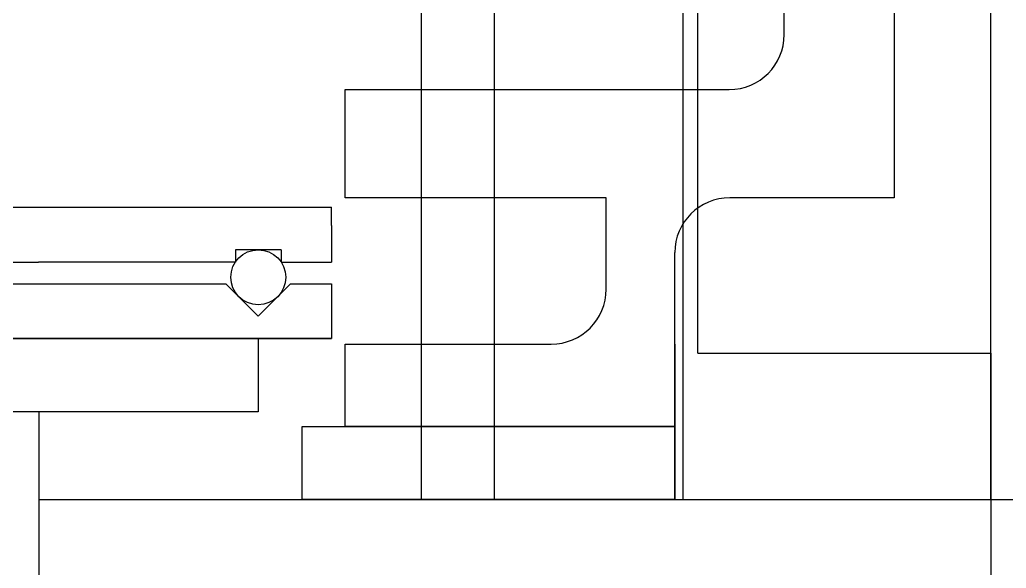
# Model space of a CAD drawing. Header units: inches. Extents: x -116 to 250, y -285 to 80.
# Drawn here: x -88.5 to -81.76, y -123.95 to -120.2 of the extents above; entities that cross this region are included whole.
import ezdxf

# ---------------------------------------------------------------- set-up
doc = ezdxf.new("R2010")
doc.units = ezdxf.units.IN
doc.header["$MEASUREMENT"] = 0
doc.layers.add('trajectories', color=3, linetype='Continuous')

msp = doc.modelspace()

# ---------------------------------------------------------------- linework, layer by layer
for p, q in [((-83.96829, -123.47999), (-83.96829, -101.47999)), ((-83.86829, -122.47999), (-83.86829, -102.47999)), ((-109.36829, -121.48219), (-86.36829, -121.48219)), ((-86.36829, -121.60719), (-86.36829, -121.48219)), ((-86.36829, -121.60719), (-86.36829, -121.85719)), ((-87.02454, -121.77334), (-87.02454, -121.85719)), ((-86.71204, -121.77334), (-87.02454, -121.77334)), ((-86.71204, -121.77334), (-86.71204, -121.85719)), ((-88.71204, -121.85719), (-88.36829, -121.85719)), ((-87.02454, -121.85719), (-88.36829, -121.85719)), ((-86.71204, -121.85719), (-86.36829, -121.85719)), ((-88.64732, -122.00504), (-88.36829, -122.00504)), ((-88.36829, -122.00504), (-87.08926, -122.00504)), ((-87.08926, -122.00504), (-86.86829, -122.22601)), ((-86.86829, -122.22601), (-86.64732, -122.00504)), ((-86.64732, -122.00504), (-86.36829, -122.00504)), ((-86.36829, -122.00504), (-86.36829, -122.38004)), ((-109.36829, -122.38004), (-86.36829, -122.38004)), ((-108.86829, -122.38004), (-86.86829, -122.38004)), ((-86.86829, -122.38004), (-97.86829, -122.38004)), ((-88.36829, -122.38004), (-97.86829, -122.38004)), ((-86.36829, -122.38004), (-88.36829, -122.38004)), ((-86.86829, -122.38004), (-86.86829, -122.88004)), ((-83.86829, -122.47999), (-81.86829, -122.47999)), ((-81.86829, -122.47999), (-81.86829, -123.47999)), ((-86.86829, -122.88004), (-106.63829, -122.88004)), ((-88.3602, -129.97334), (-88.36506, -122.88004)), ((-88.36465, -123.47999), (-81.86829, -123.47999)), ((-81.86829, -123.47999), (-81.86829, -124.47999))]:
    msp.add_line(p, q)
msp.add_circle((-86.86829, -121.96084), 0.1875)
at = {"layer": 'trajectories'}
for p, q in [((-83.27744, -120.30299), (-83.27744, -117.39699)), ((-81.86829, -123.47999), (-81.86829, -118.14699)), ((-84.4933, -122.04249), (-84.4933, -121.41749)), ((-84.4933, -121.79249), (-84.4933, -121.41749)), ((-84.02455, -123.47999), (-84.02455, -121.79249)), ((-85.75529, -122.41749), (-85.25529, -122.41749)), ((-81.86829, -123.47999), (-77.85438, -123.47999))]:
    msp.add_line(p, q, dxfattribs=at)
for points in [[(-82.52744, -117.39699), (-82.52744, -121.41749), (-83.64955, -121.41749)], [(-84.4933, -121.41749), (-86.27459, -121.41749), (-86.27459, -120.67799), (-83.65244, -120.67799)], [(-84.02455, -122.41749), (-84.02455, -122.97999), (-86.27459, -122.97999), (-86.27459, -122.41749), (-84.8683, -122.41749)]]:
    msp.add_lwpolyline(points, dxfattribs=at)
for points in [[(-85.75529, -123.47999), (-85.25529, -123.47999), (-85.25529, -119.22967), (-85.75529, -119.22967)], [(-84.02455, -123.47999), (-86.56829, -123.47999), (-86.56829, -122.97999), (-84.02455, -122.97999)]]:
    msp.add_lwpolyline(points, close=True, dxfattribs=at)
for centre, start, end in [((-83.65244, -120.30299), 270, 0), ((-83.64955, -121.79249), 90, 180), ((-84.8683, -122.04249), 270, 0)]:
    msp.add_arc(centre, 0.375, start, end, dxfattribs=at)

doc.saveas('drawing.dxf')
